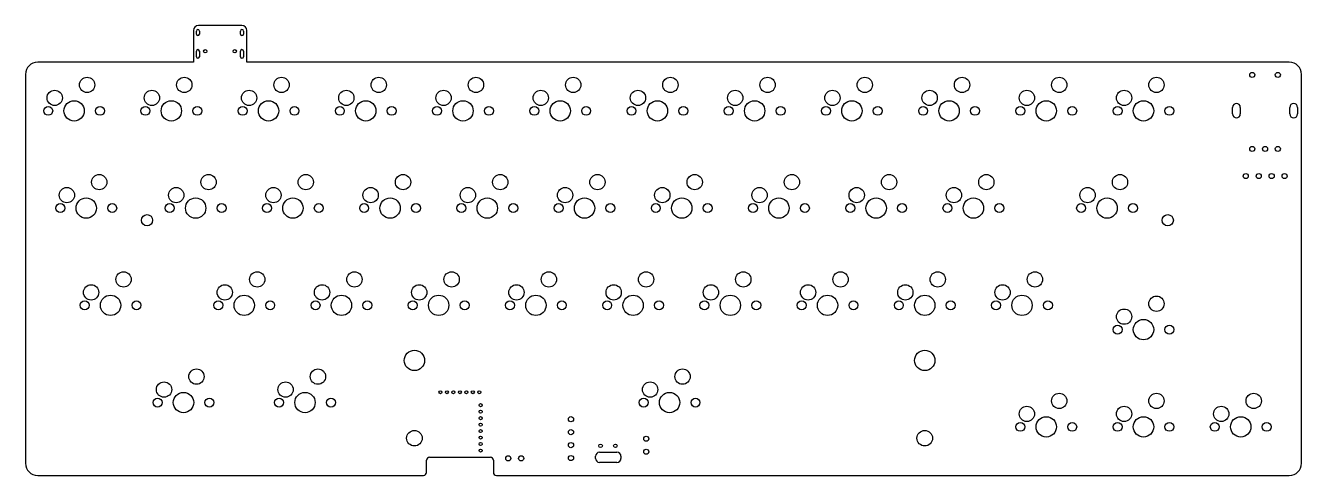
# Model space of a CAD drawing. Extents: x 138 to 388, y -107 to -19.
import ezdxf

# ---------------------------------------------------------------- set-up
doc = ezdxf.new("R2010")
doc.units = 0

# ---------------------------------------------------------------- blocks, each defined once
blk = doc.blocks.new('BOARD_OUTLINE')
at = {"layer": 'Board_Geoms', "color": 0}
for p, q in [((171, -20), (171, -26.19375)), ((180.5, -19), (172, -19)), ((181.5, -26.19375), (181.5, -20)), ((171.5925, -20.68125), (171.5925, -20.08125)), ((172.1925, -20.08125), (172.1925, -20.68125)), ((180.2325, -20.68125), (180.2325, -20.08125)), ((180.8325, -20.08125), (180.8325, -20.68125)), ((171.5925, -25.11125), (171.5925, -24.01125)), ((172.1925, -24.01125), (172.1925, -25.11125)), ((180.2325, -25.11125), (180.2325, -24.01125)), ((180.8325, -24.01125), (180.8325, -25.11125)), ((171, -26.19375), (140.49375, -26.19375)), ((385.7625, -26.19375), (181.5, -26.19375)), ((138.1125, -28.575), (138.1125, -104.775)), ((388.14375, -104.775), (388.14375, -28.575)), ((374.65875, -36.3325), (374.65875, -35.0325)), ((376.15875, -35.0325), (376.15875, -36.3325)), ((385.85875, -36.3325), (385.85875, -35.0325)), ((387.35875, -35.0325), (387.35875, -36.3325)), ((216.69393, -106.56103), (216.69393, -104.17977)), ((217.28924, -103.58446), (229.1955, -103.58437)), ((229.79082, -104.17977), (229.79082, -106.56103)), ((249.8, -103.8), (249.8, -103.4)), ((250.6, -102.6), (254, -102.6)), ((254, -104.6), (250.6, -104.6)), ((254.8, -103.4), (254.8, -103.8)), ((140.49375, -107.15625), (216.09862, -107.15625)), ((230.38613, -107.15634), (385.7625, -107.15625))]:
    blk.add_line(p, q, dxfattribs=at)
for centre, radius in [((173.3225, -24.03125), 0.325), ((179.1025, -24.03125), 0.325), ((150.1775, -30.63875), 1.5), ((169.2275, -30.63875), 1.5), ((188.2775, -30.63875), 1.5), ((207.3275, -30.63875), 1.5), ((226.3775, -30.63875), 1.5), ((245.4275, -30.63875), 1.5), ((264.4775, -30.63875), 1.5), ((283.5275, -30.63875), 1.5), ((302.5775, -30.63875), 1.5), ((321.6275, -30.63875), 1.5), ((340.6775, -30.63875), 1.5), ((359.7275, -30.63875), 1.5), ((378.50875, -28.6825), 0.5), ((383.50875, -28.6825), 0.5), ((143.8275, -33.17875), 1.5), ((162.8775, -33.17875), 1.5), ((181.9275, -33.17875), 1.5), ((200.9775, -33.17875), 1.5), ((220.0275, -33.17875), 1.5), ((239.0775, -33.17875), 1.5), ((258.1275, -33.17875), 1.5), ((277.1775, -33.17875), 1.5), ((296.2275, -33.17875), 1.5), ((315.2775, -33.17875), 1.5), ((334.3275, -33.17875), 1.5), ((353.3775, -33.17875), 1.5), ((142.5575, -35.71875), 0.875), ((147.6375, -35.71875), 1.994), ((152.7175, -35.71875), 0.875), ((161.6075, -35.71875), 0.875), ((166.6875, -35.71875), 1.994), ((171.7675, -35.71875), 0.875), ((180.6575, -35.71875), 0.875), ((185.7375, -35.71875), 1.994), ((190.8175, -35.71875), 0.875), ((199.7075, -35.71875), 0.875), ((204.7875, -35.71875), 1.994), ((209.8675, -35.71875), 0.875), ((218.7575, -35.71875), 0.875), ((223.8375, -35.71875), 1.994), ((228.9175, -35.71875), 0.875), ((237.8075, -35.71875), 0.875), ((242.8875, -35.71875), 1.994), ((247.9675, -35.71875), 0.875), ((256.8575, -35.71875), 0.875), ((261.9375, -35.71875), 1.994), ((267.0175, -35.71875), 0.875), ((275.9075, -35.71875), 0.875), ((280.9875, -35.71875), 1.994), ((286.0675, -35.71875), 0.875), ((294.9575, -35.71875), 0.875), ((300.0375, -35.71875), 1.994), ((305.1175, -35.71875), 0.875), ((314.0075, -35.71875), 0.875), ((319.0875, -35.71875), 1.994), ((324.1675, -35.71875), 0.875), ((333.0575, -35.71875), 0.875), ((338.1375, -35.71875), 1.994), ((343.2175, -35.71875), 0.875), ((352.1075, -35.71875), 0.875), ((357.1875, -35.71875), 1.994), ((362.2675, -35.71875), 0.875), ((378.50875, -43.1825), 0.5), ((381.00875, -43.1825), 0.5), ((383.50875, -43.1825), 0.5), ((152.55875, -49.68875), 1.5), ((173.99, -49.68875), 1.5), ((193.04, -49.68875), 1.5), ((212.09, -49.68875), 1.5), ((231.14, -49.68875), 1.5), ((250.19, -49.68875), 1.5), ((269.24, -49.68875), 1.5), ((288.29, -49.68875), 1.5), ((307.34, -49.68875), 1.5), ((326.39, -49.68875), 1.5), ((352.58375, -49.68875), 1.5), ((377.22, -48.5), 0.5), ((379.76, -48.5), 0.5), ((382.3, -48.5), 0.5), ((384.84, -48.5), 0.5), ((146.20875, -52.22875), 1.5), ((167.64, -52.22875), 1.5), ((186.69, -52.22875), 1.5), ((205.74, -52.22875), 1.5), ((224.79, -52.22875), 1.5), ((243.84, -52.22875), 1.5), ((262.89, -52.22875), 1.5), ((281.94, -52.22875), 1.5), ((300.99, -52.22875), 1.5), ((320.04, -52.22875), 1.5), ((346.23375, -52.22875), 1.5), ((144.93875, -54.76875), 0.875), ((150.01875, -54.76875), 1.994), ((155.09875, -54.76875), 0.875), ((166.37, -54.76875), 0.875), ((171.45, -54.76875), 1.994), ((176.53, -54.76875), 0.875), ((185.42, -54.76875), 0.875), ((190.5, -54.76875), 1.994), ((195.58, -54.76875), 0.875), ((204.47, -54.76875), 0.875), ((209.55, -54.76875), 1.994), ((214.63, -54.76875), 0.875), ((223.52, -54.76875), 0.875), ((228.6, -54.76875), 1.994), ((233.68, -54.76875), 0.875), ((242.57, -54.76875), 0.875), ((247.65, -54.76875), 1.994), ((252.73, -54.76875), 0.875), ((261.62, -54.76875), 0.875), ((266.7, -54.76875), 1.994), ((271.78, -54.76875), 0.875), ((280.67, -54.76875), 0.875), ((285.75, -54.76875), 1.994), ((290.83, -54.76875), 0.875), ((299.72, -54.76875), 0.875), ((304.8, -54.76875), 1.994), ((309.88, -54.76875), 0.875), ((318.77, -54.76875), 0.875), ((323.85, -54.76875), 1.994), ((328.93, -54.76875), 0.875), ((344.96375, -54.76875), 0.875), ((350.04375, -54.76875), 1.994), ((355.12375, -54.76875), 0.875), ((161.925, -57.15), 1.1), ((361.95, -57.15), 1.1), ((157.32125, -68.73875), 1.5), ((183.515, -68.73875), 1.5), ((202.565, -68.73875), 1.5), ((221.615, -68.73875), 1.5), ((240.665, -68.73875), 1.5), ((259.715, -68.73875), 1.5), ((278.765, -68.73875), 1.5), ((297.815, -68.73875), 1.5), ((316.865, -68.73875), 1.5), ((335.915, -68.73875), 1.5), ((150.97125, -71.27875), 1.5), ((177.165, -71.27875), 1.5), ((196.215, -71.27875), 1.5), ((215.265, -71.27875), 1.5), ((234.315, -71.27875), 1.5), ((253.365, -71.27875), 1.5), ((272.415, -71.27875), 1.5), ((291.465, -71.27875), 1.5), ((310.515, -71.27875), 1.5), ((329.565, -71.27875), 1.5), ((154.78125, -73.81875), 1.994), ((180.975, -73.81875), 1.994), ((200.025, -73.81875), 1.994), ((219.075, -73.81875), 1.994), ((238.125, -73.81875), 1.994), ((257.175, -73.81875), 1.994), ((276.225, -73.81875), 1.994), ((295.275, -73.81875), 1.994), ((314.325, -73.81875), 1.994), ((333.375, -73.81875), 1.994), ((359.7275, -73.50125), 1.5), ((149.70125, -73.81875), 0.875), ((159.86125, -73.81875), 0.875), ((175.895, -73.81875), 0.875), ((186.055, -73.81875), 0.875), ((194.945, -73.81875), 0.875), ((205.105, -73.81875), 0.875), ((213.995, -73.81875), 0.875), ((224.155, -73.81875), 0.875), ((233.045, -73.81875), 0.875), ((243.205, -73.81875), 0.875), ((252.095, -73.81875), 0.875), ((262.255, -73.81875), 0.875), ((271.145, -73.81875), 0.875), ((281.305, -73.81875), 0.875), ((290.195, -73.81875), 0.875), ((300.355, -73.81875), 0.875), ((309.245, -73.81875), 0.875), ((319.405, -73.81875), 0.875), ((328.295, -73.81875), 0.875), ((338.455, -73.81875), 0.875), ((353.3775, -76.04125), 1.5), ((357.1875, -78.58125), 1.994), ((352.1075, -78.58125), 0.875), ((362.2675, -78.58125), 0.875), ((214.31885, -84.61375), 1.994), ((314.31865, -84.61375), 1.994), ((171.60875, -87.78875), 1.5), ((195.42125, -87.78875), 1.5), ((266.85875, -87.78875), 1.5), ((165.25875, -90.32875), 1.5), ((189.07125, -90.32875), 1.5), ((260.50875, -90.32875), 1.5), ((163.98875, -92.86875), 0.875), ((169.06875, -92.86875), 1.994), ((174.14875, -92.86875), 0.875), ((187.80125, -92.86875), 0.875), ((192.88125, -92.86875), 1.994), ((197.96125, -92.86875), 0.875), ((219.417, -90.842), 0.3), ((220.687, -90.842), 0.3), ((221.957, -90.842), 0.3), ((223.227, -90.842), 0.3), ((224.497, -90.842), 0.3), ((225.767, -90.842), 0.3), ((227.037, -90.842), 0.3), ((259.23875, -92.86875), 0.875), ((264.31875, -92.86875), 1.994), ((269.39875, -92.86875), 0.875), ((340.6775, -92.55125), 1.5), ((359.7275, -92.55125), 1.5), ((378.7775, -92.55125), 1.5), ((227.291, -93.382), 0.3), ((227.291, -94.652), 0.3), ((334.3275, -95.09125), 1.5), ((353.3775, -95.09125), 1.5), ((372.4275, -95.09125), 1.5), ((227.291, -95.922), 0.3), ((227.291, -97.192), 0.3), ((245, -96.13), 0.5), ((333.0575, -97.63125), 0.875), ((338.1375, -97.63125), 1.994), ((343.2175, -97.63125), 0.875), ((352.1075, -97.63125), 0.875), ((357.1875, -97.63125), 1.994), ((362.2675, -97.63125), 0.875), ((371.1575, -97.63125), 0.875), ((376.2375, -97.63125), 1.994), ((381.3175, -97.63125), 0.875), ((214.31885, -99.85375), 1.524), ((227.291, -98.462), 0.3), ((227.291, -99.732), 0.3), ((245, -98.67), 0.5), ((259.75, -99.96), 0.5), ((314.31865, -99.85375), 1.524), ((227.291, -101.002), 0.3), ((227.291, -102.272), 0.3), ((245, -101.21), 0.5), ((250.8, -101.357), 0.35), ((253.7, -101.357), 0.35), ((259.75, -102.5), 0.5), ((232.7, -103.8), 0.5), ((235.24, -103.8), 0.5), ((245, -103.75), 0.5)]:
    blk.add_circle(centre, radius, dxfattribs=at)
for centre, radius, start, end in [((172, -20), 1, 90, -180), ((171.8925, -20.08125), 0.3, 0, -180), ((180.5325, -20.08125), 0.3, 0, -180), ((180.5, -20), 1, 0, 90), ((171.8925, -20.68125), 0.3, 180, 0), ((180.5325, -20.68125), 0.3, -180, 0), ((171.8925, -24.01125), 0.3, 0, -180), ((180.5325, -24.01125), 0.3, 0, -180), ((140.49375, -28.575), 2.38125, 90, 180), ((171.8925, -25.11125), 0.3, 180, 0), ((180.5325, -25.11125), 0.3, -180, 0), ((385.7625, -28.575), 2.38125, 0, 90), ((375.40875, -35.0325), 0.75, 0, -180), ((386.60875, -35.0325), 0.75, 0, -180), ((375.40875, -36.3325), 0.75, -180, 0), ((386.60875, -36.3325), 0.75, -180, 0), ((140.49375, -104.775), 2.38125, -180, -90), ((217.28924, -104.17977), 0.59531, 90, -180), ((229.19546, -104.17973), 0.59536, -0.0038495, 89.9961505), ((250.6, -103.4), 0.8, 90, -180), ((250.6, -103.8), 0.8, -180, -90), ((254, -103.4), 0.8, 0, 90), ((254, -103.8), 0.8, -90, 0), ((385.7625, -104.775), 2.38125, -90, 0), ((216.09867, -106.56099), 0.59527, -90.0043314, -0.0043314), ((230.38613, -106.56103), 0.59531, 180, -90)]:
    blk.add_arc(centre, radius, start, end, dxfattribs=at)

msp = doc.modelspace()

# ---------------------------------------------------------------- block references
at = {"layer": 'Board_Geoms', "color": 0}
msp.add_blockref('BOARD_OUTLINE', (0, 0), dxfattribs=at)

doc.saveas('drawing.dxf')
